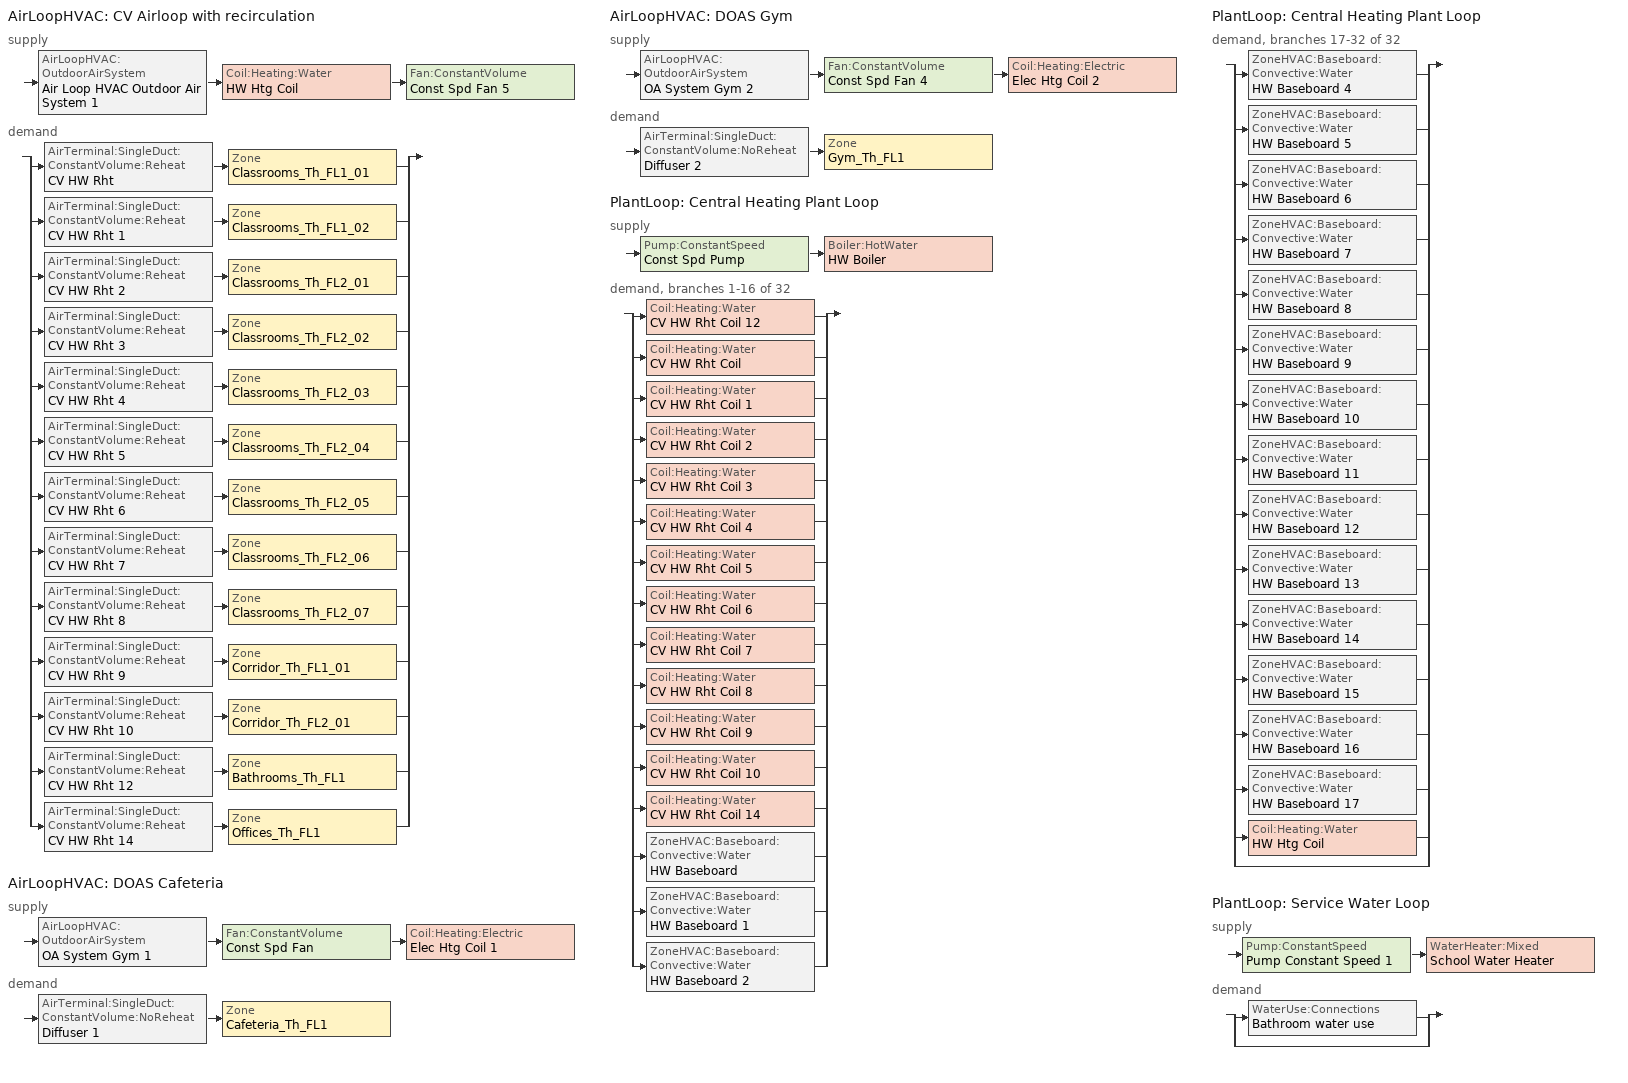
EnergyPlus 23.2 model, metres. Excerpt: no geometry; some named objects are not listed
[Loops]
AirLoopHVAC 'CV Airloop with recirculation'
 supply: AirLoopHVAC:OutdoorAirSystem 'Air Loop HVAC Outdoor Air System 1' > Coil:Heating:Water 'HW Htg Coil' > Fan:ConstantVolume 'Const Spd Fan 5'
 demand: split
  | AirTerminal:SingleDuct:ConstantVolume:Reheat 'CV HW Rht' > Zone 'Classrooms_Th_FL1_01'
  | AirTerminal:SingleDuct:ConstantVolume:Reheat 'CV HW Rht 1' > Zone 'Classrooms_Th_FL1_02'
  | AirTerminal:SingleDuct:ConstantVolume:Reheat 'CV HW Rht 2' > Zone 'Classrooms_Th_FL2_01'
  | AirTerminal:SingleDuct:ConstantVolume:Reheat 'CV HW Rht 3' > Zone 'Classrooms_Th_FL2_02'
  | AirTerminal:SingleDuct:ConstantVolume:Reheat 'CV HW Rht 4' > Zone 'Classrooms_Th_FL2_03'
  | AirTerminal:SingleDuct:ConstantVolume:Reheat 'CV HW Rht 5' > Zone 'Classrooms_Th_FL2_04'
  | AirTerminal:SingleDuct:ConstantVolume:Reheat 'CV HW Rht 6' > Zone 'Classrooms_Th_FL2_05'
  | AirTerminal:SingleDuct:ConstantVolume:Reheat 'CV HW Rht 7' > Zone 'Classrooms_Th_FL2_06'
  | AirTerminal:SingleDuct:ConstantVolume:Reheat 'CV HW Rht 8' > Zone 'Classrooms_Th_FL2_07'
  | AirTerminal:SingleDuct:ConstantVolume:Reheat 'CV HW Rht 9' > Zone 'Corridor_Th_FL1_01'
  | AirTerminal:SingleDuct:ConstantVolume:Reheat 'CV HW Rht 10' > Zone 'Corridor_Th_FL2_01'
  | AirTerminal:SingleDuct:ConstantVolume:Reheat 'CV HW Rht 12' > Zone 'Bathrooms_Th_FL1'
  | AirTerminal:SingleDuct:ConstantVolume:Reheat 'CV HW Rht 14' > Zone 'Offices_Th_FL1'
AirLoopHVAC 'DOAS Cafeteria'
 supply: AirLoopHVAC:OutdoorAirSystem 'OA System Gym 1' > Fan:ConstantVolume 'Const Spd Fan' > Coil:Heating:Electric 'Elec Htg Coil 1'
 demand: AirTerminal:SingleDuct:ConstantVolume:NoReheat 'Diffuser 1' > Zone 'Cafeteria_Th_FL1'
AirLoopHVAC 'DOAS Gym'
 supply: AirLoopHVAC:OutdoorAirSystem 'OA System Gym 2' > Fan:ConstantVolume 'Const Spd Fan 4' > Coil:Heating:Electric 'Elec Htg Coil 2'
 demand: AirTerminal:SingleDuct:ConstantVolume:NoReheat 'Diffuser 2' > Zone 'Gym_Th_FL1'
PlantLoop 'Central Heating Plant Loop'
 supply: Pump:ConstantSpeed 'Const Spd Pump' > Boiler:HotWater 'HW Boiler'
 demand, branches 1-16 of 32: split
  | Coil:Heating:Water 'CV HW Rht Coil 12'
  | Coil:Heating:Water 'CV HW Rht Coil'
  | Coil:Heating:Water 'CV HW Rht Coil 1'
  | Coil:Heating:Water 'CV HW Rht Coil 2'
  | Coil:Heating:Water 'CV HW Rht Coil 3'
  | Coil:Heating:Water 'CV HW Rht Coil 4'
  | Coil:Heating:Water 'CV HW Rht Coil 5'
  | Coil:Heating:Water 'CV HW Rht Coil 6'
  | Coil:Heating:Water 'CV HW Rht Coil 7'
  | Coil:Heating:Water 'CV HW Rht Coil 8'
  | Coil:Heating:Water 'CV HW Rht Coil 9'
  | Coil:Heating:Water 'CV HW Rht Coil 10'
  | Coil:Heating:Water 'CV HW Rht Coil 14'
  | ZoneHVAC:Baseboard:Convective:Water 'HW Baseboard'
  | ZoneHVAC:Baseboard:Convective:Water 'HW Baseboard 1'
  | ZoneHVAC:Baseboard:Convective:Water 'HW Baseboard 2'
PlantLoop 'Central Heating Plant Loop'
 demand, branches 17-32 of 32: split
  | ZoneHVAC:Baseboard:Convective:Water 'HW Baseboard 4'
  | ZoneHVAC:Baseboard:Convective:Water 'HW Baseboard 5'
  | ZoneHVAC:Baseboard:Convective:Water 'HW Baseboard 6'
  | ZoneHVAC:Baseboard:Convective:Water 'HW Baseboard 7'
  | ZoneHVAC:Baseboard:Convective:Water 'HW Baseboard 8'
  | ZoneHVAC:Baseboard:Convective:Water 'HW Baseboard 9'
  | ZoneHVAC:Baseboard:Convective:Water 'HW Baseboard 10'
  | ZoneHVAC:Baseboard:Convective:Water 'HW Baseboard 11'
  | ZoneHVAC:Baseboard:Convective:Water 'HW Baseboard 12'
  | ZoneHVAC:Baseboard:Convective:Water 'HW Baseboard 13'
  | ZoneHVAC:Baseboard:Convective:Water 'HW Baseboard 14'
  | ZoneHVAC:Baseboard:Convective:Water 'HW Baseboard 15'
  | ZoneHVAC:Baseboard:Convective:Water 'HW Baseboard 16'
  | ZoneHVAC:Baseboard:Convective:Water 'HW Baseboard 17'
  | Coil:Heating:Water 'HW Htg Coil'
  | bypass
PlantLoop 'Service Water Loop'
 supply: Pump:ConstantSpeed 'Pump Constant Speed 1' > WaterHeater:Mixed 'School Water Heater'
 demand: split
  | WaterUse:Connections 'Bathroom water use'
  | bypass
[ZoneControl:Thermostat] Temperature Difference Between Cutout And Setpoint {deltaC}=0
Name | Zone or ZoneList | Control Type Schedule | Control 1
Bathrooms_Th_FL1 Thermostat | Bathrooms_Th_FL1 | Bathrooms_Th_FL1 Thermostat Schedule | Thermostat Setpoint Dual Setpoint 1
Cafeteria_Th_FL1 Thermostat | Cafeteria_Th_FL1 | Cafeteria_Th_FL1 Thermostat Schedule | Thermostat Setpoint Dual Setpoint 9
Classrooms_Th_FL1_01 Thermostat | Classrooms_Th_FL1_01 | Classrooms_Th_FL1_01 Thermostat Schedule | Thermostat Setpoint Dual Setpoint 2
Classrooms_Th_FL1_02 Thermostat | Classrooms_Th_FL1_02 | Classrooms_Th_FL1_02 Thermostat Schedule | Thermostat Setpoint Dual Setpoint 3
Classrooms_Th_FL2_01 Thermostat | Classrooms_Th_FL2_01 | Classrooms_Th_FL2_01 Thermostat Schedule | Thermostat Setpoint Dual Setpoint 17
Classrooms_Th_FL2_02 Thermostat | Classrooms_Th_FL2_02 | Classrooms_Th_FL2_02 Thermostat Schedule | Thermostat Setpoint Dual Setpoint 12
Classrooms_Th_FL2_03 Thermostat | Classrooms_Th_FL2_03 | Classrooms_Th_FL2_03 Thermostat Schedule | Thermostat Setpoint Dual Setpoint 16
Classrooms_Th_FL2_04 Thermostat | Classrooms_Th_FL2_04 | Classrooms_Th_FL2_04 Thermostat Schedule | Thermostat Setpoint Dual Setpoint 10
Classrooms_Th_FL2_05 Thermostat | Classrooms_Th_FL2_05 | Classrooms_Th_FL2_05 Thermostat Schedule | Thermostat Setpoint Dual Setpoint 11
Classrooms_Th_FL2_06 Thermostat | Classrooms_Th_FL2_06 | Classrooms_Th_FL2_06 Thermostat Schedule | Thermostat Setpoint Dual Setpoint 4
Classrooms_Th_FL2_07 Thermostat | Classrooms_Th_FL2_07 | Classrooms_Th_FL2_07 Thermostat Schedule | Thermostat Setpoint Dual Setpoint 13
Corridor_Th_FL1_01 Thermostat | Corridor_Th_FL1_01 | Corridor_Th_FL1_01 Thermostat Schedule | Thermostat Setpoint Dual Setpoint 15
Corridor_Th_FL2_01 Thermostat | Corridor_Th_FL2_01 | Corridor_Th_FL2_01 Thermostat Schedule | Thermostat Setpoint Dual Setpoint 7
Gym_Th_FL1 Thermostat | Gym_Th_FL1 | Gym_Th_FL1 Thermostat Schedule | Thermostat Setpoint Dual Setpoint 5
Lobby_Th_FL1 Thermostat | Lobby_Th_FL1 | Lobby_Th_FL1 Thermostat Schedule | Thermostat Setpoint Dual Setpoint 8
Mech_Th_FL1 Thermostat | Mech_Th_FL1 | Mech_Th_FL1 Thermostat Schedule | Thermostat Setpoint Dual Setpoint 6
Offices_Th_FL1 Thermostat | Offices_Th_FL1 | Offices_Th_FL1 Thermostat Schedule | Thermostat Setpoint Dual Setpoint 14
[ThermostatSetpoint:SingleHeating] Setpoint Temperature Schedule=HTGSETP_SCH
Thermostat Setpoint Dual Setpoint 1; Thermostat Setpoint Dual Setpoint 9; Thermostat Setpoint Dual Setpoint 2; Thermostat Setpoint Dual Setpoint 3; Thermostat Setpoint Dual Setpoint 17; Thermostat Setpoint Dual Setpoint 12; Thermostat Setpoint Dual Setpoint 16; Thermostat Setpoint Dual Setpoint 10; Thermostat Setpoint Dual Setpoint 11; Thermostat Setpoint Dual Setpoint 4; Thermostat Setpoint Dual Setpoint 13; Thermostat Setpoint Dual Setpoint 15; Thermostat Setpoint Dual Setpoint 7; Thermostat Setpoint Dual Setpoint 5; Thermostat Setpoint Dual Setpoint 8; Thermostat Setpoint Dual Setpoint 6; Thermostat Setpoint Dual Setpoint 14
[Fan:ZoneExhaust]
Zone Exhaust Fan 1: Availability Schedule=HVACOperationSchd; Fan Total Efficiency=0.7; Pressure Rise {Pa}=125; Maximum Flow Rate {m3/s}=1.3; Flow Fraction Schedule=MinOA_Sched; System Availability Manager Coupling Mode=Decoupled; Balanced Exhaust Fraction Schedule=ALWAYS_OFF
[AirTerminal:SingleDuct:ConstantVolume:Reheat] Availability Schedule=Always On Discrete hvac_library; Maximum Air Flow Rate {m3/s}=Autosize; Maximum Hot Water or Steam Flow Rate {m3/s}=Autosize; Minimum Hot Water or Steam Flow Rate {m3/s}=0; Convergence Tolerance=0.001; Maximum Reheat Air Temperature {C}=35
Name | Reheat Coil
CV HW Rht 12 | CV HW Rht Coil 12
CV HW Rht | CV HW Rht Coil
CV HW Rht 1 | CV HW Rht Coil 1
CV HW Rht 2 | CV HW Rht Coil 2
CV HW Rht 3 | CV HW Rht Coil 3
CV HW Rht 4 | CV HW Rht Coil 4
CV HW Rht 5 | CV HW Rht Coil 5
CV HW Rht 6 | CV HW Rht Coil 6
CV HW Rht 7 | CV HW Rht Coil 7
CV HW Rht 8 | CV HW Rht Coil 8
CV HW Rht 9 | CV HW Rht Coil 9
CV HW Rht 10 | CV HW Rht Coil 10
CV HW Rht 14 | CV HW Rht Coil 14
[Coil:Heating:Water] Availability Schedule=Always On Discrete hvac_library; U-Factor Times Area Value {W/K}=Autosize; Maximum Water Flow Rate {m3/s}=Autosize; Performance Input Method=UFactorTimesAreaAndDesignWaterFlowRate; Rated Capacity {W}=Autosize; Rated Inlet Water Temperature {C}=82.2; Rated Inlet Air Temperature {C}=16.6; Rated Outlet Water Temperature {C}=71.1; Rated Outlet Air Temperature {C}=32.2; Rated Ratio for Air and Water Convection=0.5
CV HW Rht Coil 12; CV HW Rht Coil; CV HW Rht Coil 1; CV HW Rht Coil 2; CV HW Rht Coil 3; CV HW Rht Coil 4; CV HW Rht Coil 5; CV HW Rht Coil 6; CV HW Rht Coil 7; CV HW Rht Coil 8; CV HW Rht Coil 9; CV HW Rht Coil 10; CV HW Rht Coil 14; HW Htg Coil
[ZoneHVAC:Baseboard:Convective:Water] Availability Schedule=Always On Discrete hvac_library; Heating Design Capacity Method=HeatingDesignCapacity; Heating Design Capacity {W}=Autosize; Heating Design Capacity Per Floor Area {W/m2}=0; Fraction of Autosized Heating Design Capacity=0.8; U-Factor Times Area Value {W/K}=Autosize; Maximum Water Flow Rate {m3/s}=Autosize; Convergence Tolerance=0.001
HW Baseboard; HW Baseboard 11; HW Baseboard 4; HW Baseboard 14; HW Baseboard 1; HW Baseboard 7; HW Baseboard 12; HW Baseboard 9; HW Baseboard 16; HW Baseboard 5; HW Baseboard 2; HW Baseboard 13; HW Baseboard 8; HW Baseboard 10; HW Baseboard 17; HW Baseboard 15; HW Baseboard 6
[Zone equipment]
Bathrooms_Th_FL1: Zone Exhaust Fan 1, CV HW Rht 12, HW Baseboard
Cafeteria_Th_FL1: Diffuser 1, HW Baseboard 11
Classrooms_Th_FL1_01: CV HW Rht, HW Baseboard 4
Classrooms_Th_FL1_02: CV HW Rht 1, HW Baseboard 14
Classrooms_Th_FL2_01: CV HW Rht 2, HW Baseboard 1
Classrooms_Th_FL2_02: CV HW Rht 3, HW Baseboard 7
Classrooms_Th_FL2_03: CV HW Rht 4, HW Baseboard 12
Classrooms_Th_FL2_04: CV HW Rht 5, HW Baseboard 9
Classrooms_Th_FL2_05: CV HW Rht 6, HW Baseboard 16
Classrooms_Th_FL2_06: CV HW Rht 7, HW Baseboard 5
Classrooms_Th_FL2_07: CV HW Rht 8, HW Baseboard 2
Corridor_Th_FL1_01: CV HW Rht 9, HW Baseboard 13
Corridor_Th_FL2_01: CV HW Rht 10, HW Baseboard 8
Gym_Th_FL1: Diffuser 2, HW Baseboard 10
Lobby_Th_FL1: HW Baseboard 17
Mech_Th_FL1: HW Baseboard 15
Offices_Th_FL1: CV HW Rht 14, HW Baseboard 6
[Sizing:Zone] Zone Cooling Design Supply Air Temperature Input Method=SupplyAirTemperature; Zone Cooling Design Supply Air Temperature {C}=14; Zone Cooling Design Supply Air Temperature Difference {deltaC}=11.11; Zone Heating Design Supply Air Temperature Input Method=SupplyAirTemperature; Zone Heating Design Supply Air Temperature {C}=40; Zone Heating Design Supply Air Temperature Difference {deltaC}=11.11; Zone Cooling Design Supply Air Humidity Ratio {kgWater/kgDryAir}=0.0085; Zone Heating Design Supply Air Humidity Ratio {kgWater/kgDryAir}=0.008; Cooling Design Air Flow Method=DesignDay; Cooling Design Air Flow Rate {m3/s}=0; Cooling Minimum Air Flow per Zone Floor Area {m3/s-m2}=0.000762; Cooling Minimum Air Flow {m3/s}=0; Cooling Minimum Air Flow Fraction=0; Heating Design Air Flow Method=DesignDay; Heating Design Air Flow Rate {m3/s}=0; Heating Maximum Air Flow per Zone Floor Area {m3/s-m2}=0.002032; Heating Maximum Air Flow {m3/s}=0.141576; Heating Maximum Air Flow Fraction=0.3; Account for Dedicated Outdoor Air System=No; Zone Load Sizing Method=Sensible Load Only No Latent Load; Zone Latent Cooling Design Supply Air Humidity Ratio Input Method=HumidityRatioDifference; Zone Cooling Design Supply Air Humidity Ratio Difference {kgWater/kgDryAir}=0.005; Zone Latent Heating Design Supply Air Humidity Ratio Input Method=HumidityRatioDifference; Zone Humidification Design Supply Air Humidity Ratio Difference {kgWater/kgDryAir}=0.005
Name | Design Specification Outdoor Air Object
Bathrooms_Th_FL1 | Bathrooms_Th_FL1 DSOA Space List
Cafeteria_Th_FL1 | Cafeteria_Th_FL1 DSOA Space List
Classrooms_Th_FL1_01 | Classrooms_Th_FL1_01 DSOA Space List
Classrooms_Th_FL1_02 | Classrooms_Th_FL1_02 DSOA Space List
Classrooms_Th_FL2_01 | Classrooms_Th_FL2_01 DSOA Space List
Classrooms_Th_FL2_02 | Classrooms_Th_FL2_02 DSOA Space List
Classrooms_Th_FL2_03 | Classrooms_Th_FL2_03 DSOA Space List
Classrooms_Th_FL2_04 | Classrooms_Th_FL2_04 DSOA Space List
Classrooms_Th_FL2_05 | Classrooms_Th_FL2_05 DSOA Space List
Classrooms_Th_FL2_06 | Classrooms_Th_FL2_06 DSOA Space List
Classrooms_Th_FL2_07 | Classrooms_Th_FL2_07 DSOA Space List
Corridor_Th_FL1_01 | Corridor_Th_FL1_01 DSOA Space List
Corridor_Th_FL2_01 | Corridor_Th_FL2_01 DSOA Space List
Gym_Th_FL1 | Gym_Th_FL1 DSOA Space List
Lobby_Th_FL1 | Lobby_Th_FL1 DSOA Space List
Mech_Th_FL1 | Mech_Th_FL1 Zero air DSOA
Offices_Th_FL1 | Offices_Th_FL1 DSOA Space List
[Controller:MechanicalVentilation] Demand Controlled Ventilation=No; System Outdoor Air Method=ZoneSum
Controller Mechanical Ventilation 1: Availability Schedule=Always On Discrete; Zone or ZoneList Name 1=Bathrooms_Th_FL1; Design Specification Outdoor Air Object Name 1=Bathrooms Outdoor Air; Zone or ZoneList Name 2=Classrooms_Th_FL1_01; Design Specification Outdoor Air Object Name 2=Classroom Outdoor Air; Zone or ZoneList Name 3=Classrooms_Th_FL1_02; Design Specification Outdoor Air Object Name 3=Classroom Outdoor Air; Zone or ZoneList Name 4=Classrooms_Th_FL2_01; Design Specification Outdoor Air Object Name 4=Classroom Outdoor Air; Zone or ZoneList Name 5=Classrooms_Th_FL2_02; Design Specification Outdoor Air Object Name 5=Classroom Outdoor Air; Zone or ZoneList Name 6=Classrooms_Th_FL2_03; Design Specification Outdoor Air Object Name 6=Classroom Outdoor Air; Zone or ZoneList Name 7=Classrooms_Th_FL2_04; Design Specification Outdoor Air Object Name 7=Classroom Outdoor Air; Zone or ZoneList Name 8=Classrooms_Th_FL2_05; Design Specification Outdoor Air Object Name 8=Classroom Outdoor Air; Zone or ZoneList Name 9=Classrooms_Th_FL2_06; Design Specification Outdoor Air Object Name 9=Classroom Outdoor Air; Zone or ZoneList Name 10=Classrooms_Th_FL2_07; Design Specification Outdoor Air Object Name 10=Classroom Outdoor Air; Zone or ZoneList Name 11=Corridor_Th_FL1_01; Design Specification Outdoor Air Object Name 11=Corridor Outdoor Air; Zone or ZoneList Name 12=Corridor_Th_FL2_01; Design Specification Outdoor Air Object Name 12=Corridor Outdoor Air; Zone or ZoneList Name 13=Offices_Th_FL1; Design Specification Outdoor Air Object Name 13=Office Outdoor Air
Controller Mechanical Ventilation 2: Availability Schedule=Always On Discrete hvac_library; Zone or ZoneList Name 1=Cafeteria_Th_FL1; Design Specification Outdoor Air Object Name 1=Cafeteria Outdoor Air
Controller Mechanical Ventilation 3: Availability Schedule=Always On Discrete hvac_library; Zone or ZoneList Name 1=Gym_Th_FL1; Design Specification Outdoor Air Object Name 1=Gym Outdoor Air
[DesignSpecification:OutdoorAir] Outdoor Air Method=Sum; Outdoor Air Flow Air Changes per Hour {1/hr}=0
Name | Outdoor Air Flow per Person {m3/s-person} | Outdoor Air Flow per Zone Floor Area {m3/s-m2} | Outdoor Air Flow per Zone {m3/s} | Outdoor Air Schedule
Bathrooms Outdoor Air | 0 | 0 | 1.3 | HVACOperationSchd
Cafeteria Outdoor Air | 0.0038 | 0.0009 | 0
Classroom Outdoor Air | 0.005 | 0.0006 | 0
Corridor Outdoor Air | 0 | 0.0003 | 0
Gym Outdoor Air | 0.01 | 0.0009 | 0
Mech_Th_FL1 Zero air DSOA | 0 | 0 | 0
Office Outdoor Air | 0.0025 | 0.0003 | 0
[DesignSpecification:OutdoorAir:SpaceList]
Name | Space Name 1 | Space Design Specification Outdoor Air Object Name 1
Bathrooms_Th_FL1 DSOA Space List | Bathrooms_FL1 | Bathrooms Outdoor Air
Cafeteria_Th_FL1 DSOA Space List | Cafeteria_FL1 | Cafeteria Outdoor Air
Classrooms_Th_FL1_01 DSOA Space List | Classrooms_FL1_01 | Classroom Outdoor Air
Classrooms_Th_FL1_02 DSOA Space List | Classrooms_FL1_02 | Classroom Outdoor Air
Classrooms_Th_FL2_01 DSOA Space List | Classrooms_FL2_01 | Classroom Outdoor Air
Classrooms_Th_FL2_02 DSOA Space List | Classrooms_FL2_02 | Classroom Outdoor Air
Classrooms_Th_FL2_03 DSOA Space List | Classrooms_FL2_03 | Classroom Outdoor Air
Classrooms_Th_FL2_04 DSOA Space List | Classrooms_FL2_04 | Classroom Outdoor Air
Classrooms_Th_FL2_05 DSOA Space List | Classrooms_FL2_05 | Classroom Outdoor Air
Classrooms_Th_FL2_06 DSOA Space List | Classrooms_FL2_06 | Classroom Outdoor Air
Classrooms_Th_FL2_07 DSOA Space List | Classrooms_FL2_07 | Classroom Outdoor Air
Corridor_Th_FL1_01 DSOA Space List | Corridor_FL1_01 | Corridor Outdoor Air
Corridor_Th_FL2_01 DSOA Space List | Corridor_FL2_01 | Corridor Outdoor Air
Gym_Th_FL1 DSOA Space List | Gym_FL1 | Gym Outdoor Air
Lobby_Th_FL1 DSOA Space List | Lobby_FL1 | Corridor Outdoor Air
Offices_Th_FL1 DSOA Space List | Offices_FL1 | Office Outdoor Air
[AirTerminal:SingleDuct:ConstantVolume:NoReheat] Availability Schedule=Always On Discrete; Maximum Air Flow Rate {m3/s}=AutoSize
Diffuser 1; Diffuser 2
[AirLoopHVAC] Design Supply Air Flow Rate {m3/s}=AutoSize; Design Return Air Flow Fraction of Supply Air Flow=1
CV Airloop with recirculation; DOAS Cafeteria; DOAS Gym
[Sizing:System] Design Outdoor Air Flow Rate {m3/s}=Autosize; Preheat Design Temperature {C}=7; Preheat Design Humidity Ratio {kgWater/kgDryAir}=0.008; Precool Design Temperature {C}=12.8; Precool Design Humidity Ratio {kgWater/kgDryAir}=0.008; Central Cooling Design Supply Air Temperature {C}=12.8; Type of Zone Sum to Use=NonCoincident; 100% Outdoor Air in Cooling=Yes; 100% Outdoor Air in Heating=Yes; Central Cooling Design Supply Air Humidity Ratio {kgWater/kgDryAir}=0.0085; Central Heating Design Supply Air Humidity Ratio {kgWater/kgDryAir}=0.008; Cooling Supply Air Flow Rate Method=DesignDay; Cooling Supply Air Flow Rate {m3/s}=0; Cooling Supply Air Flow Rate Per Floor Area {m3/s-m2}=0.00996765; Cooling Fraction of Autosized Cooling Supply Air Flow Rate=1; Cooling Supply Air Flow Rate Per Unit Cooling Capacity {m3/s-W}=3.94755e-05; Heating Supply Air Flow Rate Method=DesignDay; Heating Supply Air Flow Rate {m3/s}=0; Heating Supply Air Flow Rate Per Floor Area {m3/s-m2}=0.00996765; Heating Fraction of Autosized Heating Supply Air Flow Rate=1; Heating Fraction of Autosized Cooling Supply Air Flow Rate=1; Heating Supply Air Flow Rate Per Unit Heating Capacity {m3/s-W}=3.15882e-05; System Outdoor Air Method=ZoneSum; Zone Maximum Outdoor Air Fraction=1; Cooling Design Capacity Method=CoolingDesignCapacity; Cooling Design Capacity {W}=Autosize; Cooling Design Capacity Per Floor Area {W/m2}=234.7; Fraction of Autosized Cooling Design Capacity=1; Heating Design Capacity Method=HeatingDesignCapacity; Heating Design Capacity {W}=Autosize; Heating Design Capacity Per Floor Area {W/m2}=157; Fraction of Autosized Heating Design Capacity=1; Central Cooling Capacity Control Method=OnOff; Occupant Diversity=Autosize
Name | Type of Load to Size On | Central Heating Maximum System Air Flow Ratio | Central Heating Design Supply Air Temperature {C}
CV Airloop with recirculation | VentilationRequirement | 0.3 | 16.7
DOAS Cafeteria; DOAS Gym | Sensible | Autosize | 40
[Controller:WaterCoil]
Controller Water Coil 1: Control Variable=Temperature; Action=Normal; Actuator Variable=Flow; Controller Convergence Tolerance {deltaC}=Autosize; Maximum Actuated Flow {m3/s}=Autosize; Minimum Actuated Flow {m3/s}=0
[Controller:OutdoorAir] Maximum Outdoor Air Flow Rate {m3/s}=Autosize; Economizer Control Type=NoEconomizer; Economizer Maximum Limit Dry-Bulb Temperature {C}=28; Economizer Maximum Limit Enthalpy {J/kg}=64000; Economizer Minimum Limit Dry-Bulb Temperature {C}=-100; Lockout Type=NoLockout; Minimum Limit Type=FixedMinimum; High Humidity Control=No; Control High Indoor Humidity Based on Outdoor Humidity Ratio=Yes; Economizer Operation Staging=InterlockedWithMechanicalCooling
Name | Minimum Outdoor Air Flow Rate {m3/s} | Economizer Control Action Type | Mechanical Ventilation Controller | Heat Recovery Bypass Control Type
Controller Outdoor Air 1 | 0 | ModulateFlow | Controller Mechanical Ventilation 1 | BypassWhenWithinEconomizerLimits
Outdoor Air Controller 1 | Autosize |  | Controller Mechanical Ventilation 2 | BypassWhenOAFlowGreaterThanMinimum
Outdoor Air Controller 2 | Autosize |  | Controller Mechanical Ventilation 3 | BypassWhenOAFlowGreaterThanMinimum
[SetpointManager:MixedAir] Control Variable=Temperature
Node 65 OS Default SPM; Node 75 OS Default SPM; Node 23 OS Default SPM; Node 40 OS Default SPM
[Fan:ConstantVolume] Fan Total Efficiency=0.7; Maximum Flow Rate {m3/s}=AutoSize; Motor Efficiency=0.9; Motor In Airstream Fraction=1
Name | Availability Schedule | Pressure Rise {Pa}
Const Spd Fan 5 | HVACOperationSchedule | 500
Const Spd Fan 2; Const Spd Fan; Const Spd Fan 3; Const Spd Fan 4 | HVACOperationSchd | 75
[SetpointManager:Scheduled] Control Variable=Temperature
Name | Schedule
Setpoint Manager Air loop | Air loop Central Temperature
Scheduled HW Temp | Boiler Outlet Setpoint Temperature
Setpoint Manager Scheduled 1 | SHW_Temperature_140F
[SetpointManager:SingleZone:Heating] Control Variable=Temperature; Minimum Supply Air Temperature {C}=10; Maximum Supply Air Temperature {C}=18
Name | Control Zone
Node 24 OS Default SPM; Setpoint Manager Single Zone Heating | Cafeteria_Th_FL1
Node 41 OS Default SPM; Setpoint Manager Single Zone Heating 1 | Gym_Th_FL1
[Coil:Heating:Electric] Availability Schedule=Always On Discrete hvac_library; Efficiency=1; Nominal Capacity {W}=Autosize
Elec Htg Coil 1; Elec Htg Coil 2
[PlantLoop] Fluid Type=Water; Maximum Loop Flow Rate {m3/s}=Autosize; Minimum Loop Flow Rate {m3/s}=0; Plant Loop Volume {m3}=Autocalculate; Load Distribution Scheme=Optimal; Plant Loop Demand Calculation Scheme=SingleSetpoint; Common Pipe Simulation=None
Name | Plant Equipment Operation Scheme | Maximum Loop Temperature {C} | Minimum Loop Temperature {C}
Central Heating Plant Loop | Central Heating Plant Loop Operation Schemes | 100 | 0
Service Water Loop | Service Water Loop Operation Schemes | 60 | 10
[Sizing:Plant] Loop Type=Heating; Sizing Option=NonCoincident; Zone Timesteps in Averaging Window=1; Coincident Sizing Factor Mode=None
Name | Design Loop Exit Temperature {C} | Loop Design Temperature Difference {deltaC}
Central Heating Plant Loop | 82 | 11
Service Water Loop | 60 | 5
[Pump:ConstantSpeed] Design Flow Rate {m3/s}=Autosize; Design Power Consumption {W}=Autosize; Motor Efficiency=0.9; Fraction of Motor Inefficiencies to Fluid Stream=0; Pump Control Type=Intermittent; Design Power Sizing Method=PowerPerFlowPerPressure; Design Electric Power per Unit Flow Rate {W/(m3/s)}=348701.1; Design Shaft Power per Unit Flow Rate per Unit Head {W-s/m3-Pa}=1.28205
Name | Design Pump Head {Pa}
Const Spd Pump | 179352
Pump Constant Speed 1 | 29891
[Boiler:HotWater]
HW Boiler: Fuel Type=Electricity; Nominal Capacity {W}=Autosize; Nominal Thermal Efficiency=1; Efficiency Curve Temperature Evaluation Variable=LeavingBoiler; Normalized Boiler Efficiency Curve=Boiler Efficiency; Design Water Flow Rate {m3/s}=Autosize; Minimum Part Load Ratio=0; Maximum Part Load Ratio=1; Optimum Part Load Ratio=1; Water Outlet Upper Temperature Limit {C}=99; Boiler Flow Mode=NotModulated; On Cycle Parasitic Electric Load {W}=0; Sizing Factor=1; Off Cycle Parasitic Fuel Load {W}=0
[PlantEquipmentOperationSchemes] Control Scheme Object Type 1=PlantEquipmentOperation:HeatingLoad; Control Scheme Schedule Name 1=Always On Discrete
Name | Control Scheme Name 1
Central Heating Plant Loop Operation Schemes | Central Heating Plant Loop Heating Operation Scheme
Service Water Loop Operation Schemes | Service Water Loop Heating Operation Scheme
[PlantEquipmentOperation:HeatingLoad] Load Range Lower Limit 1 {W}=0; Load Range Upper Limit 1 {W}=1000000000
Name | Range Equipment List Name 1
Central Heating Plant Loop Heating Operation Scheme | Central Heating Plant Loop Heating Equipment List
Service Water Loop Heating Operation Scheme | Service Water Loop Heating Equipment List
[PlantEquipmentList]
Central Heating Plant Loop Heating Equipment List: Boiler:HotWater, HW Boiler
Service Water Loop Heating Equipment List: WaterHeater:Mixed, School Water Heater
[WaterHeater:Mixed]
School Water Heater: Tank Volume {m3}=Autosize; Setpoint Temperature Schedule=SHW_Temperature_140F; Deadband Temperature Difference {deltaC}=5; Maximum Temperature Limit {C}=82.22222; Heater Control Type=Cycle; Heater Maximum Capacity {W}=Autosize; Heater Ignition Minimum Flow Rate {m3/s}=0; Heater Ignition Delay {s}=0; Heater Fuel Type=Electricity; Heater Thermal Efficiency=1; Off Cycle Parasitic Fuel Consumption Rate {W}=10; Off Cycle Parasitic Fuel Type=Electricity; Off Cycle Parasitic Heat Fraction to Tank=0; On Cycle Parasitic Fuel Consumption Rate {W}=10; On Cycle Parasitic Fuel Type=Electricity; On Cycle Parasitic Heat Fraction to Tank=0; Ambient Temperature Indicator=Zone; Ambient Temperature Zone=Mech_Th_FL1; Off Cycle Loss Coefficient to Ambient Temperature {W/K}=4; Off Cycle Loss Fraction to Zone=1; On Cycle Loss Coefficient to Ambient Temperature {W/K}=4; On Cycle Loss Fraction to Zone=1; Use Side Effectiveness=1; Source Side Effectiveness=1; Use Side Design Flow Rate {m3/s}=Autosize; Source Side Design Flow Rate {m3/s}=Autosize; Indirect Water Heating Recovery Time {hr}=1.5; Source Side Flow Control Mode=IndirectHeatPrimarySetpoint
[WaterHeater:Sizing]
School Water Heater: Design Mode=PeakDraw; Time Storage Can Meet Peak Draw {hr}=0.538503; Time for Tank Recovery {hr}=2; Nominal Tank Volume for Autosizing Plant Connections {m3}=1
[WaterUse:Connections]
Bathroom water use: Water Use Equipment Name 1=Water Fixture
[WaterUse:Equipment]
Water Fixture: Peak Flow Rate {m3/s}=0.00010278; Flow Rate Fraction Schedule=SHW_FlowRate_LphPerStudent; Target Temperature Schedule=SHW_Temperature_140F; Zone=Bathrooms_Th_FL1; Sensible Fraction Schedule=Fraction Sensible - 0.2; Latent Fraction Schedule=Fraction Sensible - 0.05
[Schedule:Day:Interval]
Fraction Latent DefaultDay - 0.05: No, 24:00, 0.05
Fraction Sensible DefaultDay - 0.2: No, 24:00, 0.2
Hot Water Temperature Default: No, 24:00, 95
Hot Water Temperature Summer Design Day; Hot Water Temperature Winter Design Day: No, 24:00, 67
Schedule Day 3: No, 09:00, 0, 11:00, 0.144, 13:00, 0.489, 14:00, 0.647, 15:00, 0.287, 16:00, 0.072, 24:00, 0
Schedule Day 4: No, 24:00, 0
Schedule Day 5: No, 24:00, 13
Schedule Day 6: No, 07:00, 0, 19:00, 1, 24:00, 0
SHW_Temperature_140F_Default; SHW_Temperature_140F_Summer_Design_Day; SHW_Temperature_140F_Winter_Design_Day: No, 24:00, 60
[Schedule:Week:Daily]
Air loop Central Temperature Week Rule - Jan1-Dec31: Schedule Day 5, Schedule Day 5, Schedule Day 5, Schedule Day 5, Schedule Day 5, Schedule Day 5, Schedule Day 5, Schedule Day 5, Schedule Day 5, Schedule Day 5, Schedule Day 5, Schedule Day 5
Boiler Outlet Setpoint Temperature Week Rule - Jan1-Dec31: Hot Water Temperature Default, Hot Water Temperature Default, Hot Water Temperature Default, Hot Water Temperature Default, Hot Water Temperature Default, Hot Water Temperature Default, Hot Water Temperature Default, Hot Water Temperature Default, Hot Water Temperature Summer Design Day, Hot Water Temperature Winter Design Day, Hot Water Temperature Default, Hot Water Temperature Default
Fraction Sensible - 0.05 Week Rule - Jan1-Dec31: Fraction Latent DefaultDay - 0.05, Fraction Latent DefaultDay - 0.05, Fraction Latent DefaultDay - 0.05, Fraction Latent DefaultDay - 0.05, Fraction Latent DefaultDay - 0.05, Fraction Latent DefaultDay - 0.05, Fraction Latent DefaultDay - 0.05, Fraction Latent DefaultDay - 0.05, Fraction Latent DefaultDay - 0.05, Fraction Latent DefaultDay - 0.05, Fraction Latent DefaultDay - 0.05, Fraction Latent DefaultDay - 0.05
Fraction Sensible - 0.2 Week Rule - Jan1-Dec31: Fraction Sensible DefaultDay - 0.2, Fraction Sensible DefaultDay - 0.2, Fraction Sensible DefaultDay - 0.2, Fraction Sensible DefaultDay - 0.2, Fraction Sensible DefaultDay - 0.2, Fraction Sensible DefaultDay - 0.2, Fraction Sensible DefaultDay - 0.2, Fraction Sensible DefaultDay - 0.2, Fraction Sensible DefaultDay - 0.2, Fraction Sensible DefaultDay - 0.2, Fraction Sensible DefaultDay - 0.2, Fraction Sensible DefaultDay - 0.2
HVACOperationSchedule Week Rule - Jan1-Dec31: Schedule Day 6, Schedule Day 6, Schedule Day 6, Schedule Day 6, Schedule Day 6, Schedule Day 6, Schedule Day 6, Schedule Day 6, Schedule Day 6, Schedule Day 6, Schedule Day 6, Schedule Day 6
SHW_FlowRate_LphPerStudent Week Rule - Jan1-Jan1: Schedule Day 4, Schedule Day 4, Schedule Day 4, Schedule Day 4, Schedule Day 4, Schedule Day 4, Schedule Day 4, Schedule Day 3, Schedule Day 3, Schedule Day 3, Schedule Day 3, Schedule Day 3
SHW_FlowRate_LphPerStudent Week Rule - Jan2-Dec31: Schedule Day 4, Schedule Day 3, Schedule Day 3, Schedule Day 3, Schedule Day 3, Schedule Day 3, Schedule Day 4, Schedule Day 3, Schedule Day 3, Schedule Day 3, Schedule Day 3, Schedule Day 3
SHW_Temperature_140F Week Rule - Jan1-Dec31: SHW_Temperature_140F_Default, SHW_Temperature_140F_Default, SHW_Temperature_140F_Default, SHW_Temperature_140F_Default, SHW_Temperature_140F_Default, SHW_Temperature_140F_Default, SHW_Temperature_140F_Default, SHW_Temperature_140F_Default, SHW_Temperature_140F_Summer_Design_Day, SHW_Temperature_140F_Winter_Design_Day, SHW_Temperature_140F_Default, SHW_Temperature_140F_Default
[Schedule:Year]
Air loop Central Temperature: Air loop Central Temperature Week Rule - Jan1-Dec31, 1, 1, 12, 31
Boiler Outlet Setpoint Temperature: Boiler Outlet Setpoint Temperature Week Rule - Jan1-Dec31, 1, 1, 12, 31
Fraction Sensible - 0.05: Fraction Sensible - 0.05 Week Rule - Jan1-Dec31, 1, 1, 12, 31
Fraction Sensible - 0.2: Fraction Sensible - 0.2 Week Rule - Jan1-Dec31, 1, 1, 12, 31
HVACOperationSchedule: HVACOperationSchedule Week Rule - Jan1-Dec31, 1, 1, 12, 31
SHW_FlowRate_LphPerStudent: SHW_FlowRate_LphPerStudent Week Rule - Jan1-Jan1, 1, 1, 1, 1, SHW_FlowRate_LphPerStudent Week Rule - Jan2-Dec31, 1, 2, 12, 31
SHW_Temperature_140F: SHW_Temperature_140F Week Rule - Jan1-Dec31, 1, 1, 12, 31
[Schedule:Compact]
Bathrooms_Th_FL1 Thermostat Schedule; MinOA_Sched; Cafeteria_Th_FL1 Thermostat Schedule; Classrooms_Th_FL1_01 Thermostat Schedule; Classrooms_Th_FL1_02 Thermostat Schedule; Classrooms_Th_FL2_01 Thermostat Schedule; Classrooms_Th_FL2_02 Thermostat Schedule; Classrooms_Th_FL2_03 Thermostat Schedule; Classrooms_Th_FL2_04 Thermostat Schedule; Classrooms_Th_FL2_05 Thermostat Schedule; Classrooms_Th_FL2_06 Thermostat Schedule; Classrooms_Th_FL2_07 Thermostat Schedule; Corridor_Th_FL1_01 Thermostat Schedule; Corridor_Th_FL2_01 Thermostat Schedule; Gym_Th_FL1 Thermostat Schedule; Lobby_Th_FL1 Thermostat Schedule; Mech_Th_FL1 Thermostat Schedule; Offices_Th_FL1 Thermostat Schedule: Through: 12/31, For: AllDays, Until: 24:00, 1
HTGSETP_SCH: Through: 12/31, For: SummerDesignDay, Until: 24:00, 18, For: WinterDesignDay, Until: 24:00, 22, For: Weekdays, Until: 06:00, 18, Until: 07:00, 19, Until: 08:00, 20, Until: 08:30, 21, Until: 19:00, 22, Until: 24:00, 18, For: WeekEnds Holidays AllOtherDays, Until: 24:00, 18
HVACOperationSchd: Through: 12/31, For: Weekdays SummerDesignDay WinterDesignDay, Until: 07:00, 0, Until: 19:00, 1, Until: 24:00, 0, For: WeekEnds Holidays AllOtherDays, Until: 24:00, 0
ALWAYS_OFF: Through: 12/31, For: AllDays, Until: 24:00, 0
[Schedule:Constant] Hourly Value=1
Always On Discrete hvac_library; Always On Discrete
[Curve:Biquadratic]
Boiler Efficiency: Coefficient1 Constant=1; Coefficient2 x=0; Coefficient3 x**2=0; Coefficient4 y=0; Coefficient5 y**2=0; Coefficient6 x*y=0; Minimum Value of x {BasedOnField A2}=0; Maximum Value of x {BasedOnField A2}=1; Minimum Value of y {BasedOnField A3}=0; Maximum Value of y {BasedOnField A3}=1
